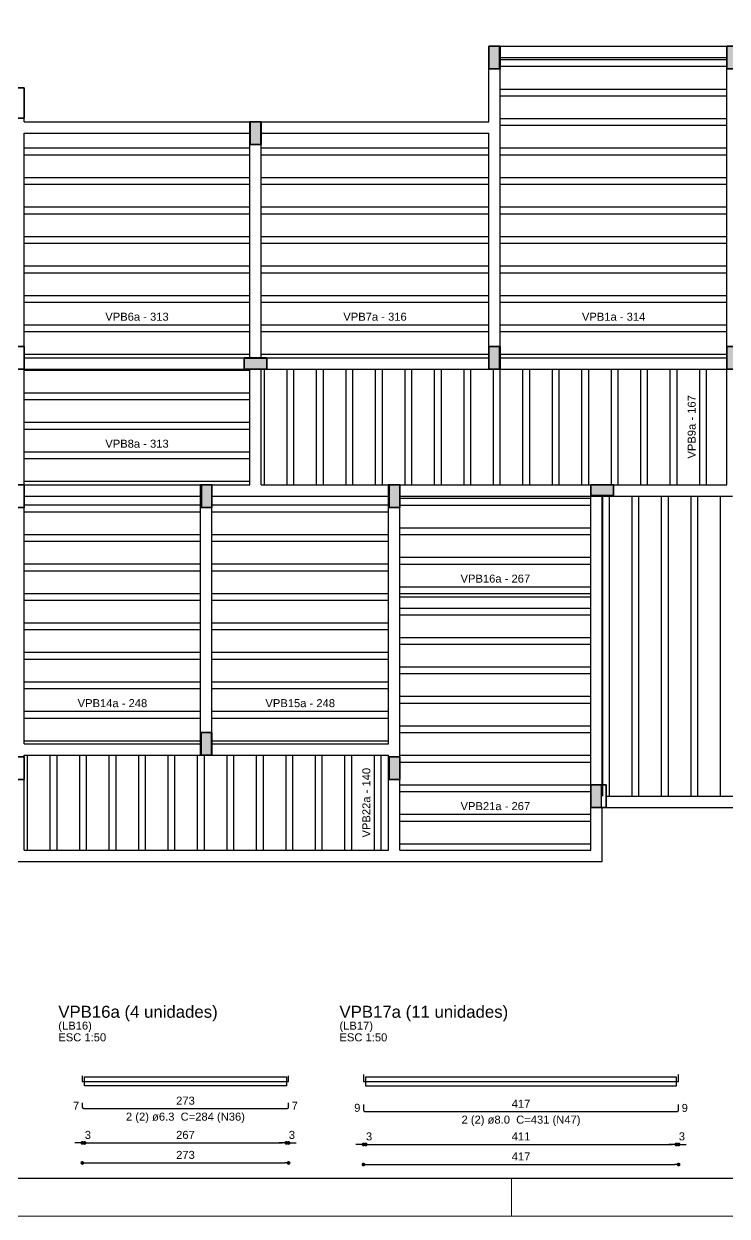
# Model space of a CAD drawing. Header units: millimetres. Extents: x 0 to 84.1, y 0 to 59.4.
# Drawn here: x 17.19 to 35.8, y 0 to 31.55 of the extents above; entities that cross this region are included whole.
import ezdxf

# ---------------------------------------------------------------- set-up
doc = ezdxf.new("R2010")
doc.units = ezdxf.units.MM
doc.header["$MEASUREMENT"] = 0
doc.layers.get('0').update_dxf_attribs({"color": 1, "lineweight": 13})
for name, color, linetype, lineweight in [('Descrição da armadura', 2, 'Continuous', 20), ('DT-Forma', 4, 'Continuous', 30), ('DT-Título', 3, 'Continuous', 25), ('FO-Pilares', 5, 'Continuous', 35), ('FO-Textos das lajes', 3, 'Continuous', 25), ('FO-Vigas', 3, 'Continuous', 25), ('FOLHA EXTERNA', 1, 'Continuous', 13), ('Folha_padrão', 3, 'Continuous', 25), ('Textos armaduras', 1, 'Continuous', 13)]:
    doc.layers.add(name, color=color, linetype=linetype, lineweight=lineweight)
for name, color, linetype in [('DT-Armadura positiva', 170, 'Continuous'), ('DT-Cotas', 12, 'Continuous'), ('FO-Hachuras das lajes', 254, 'Continuous'), ('FO-Hachuras dos pilares', 18, 'Continuous')]:
    doc.layers.add(name, color=color, linetype=linetype)
doc.styles.add('Arial', font='')
doc.styles.get('Arial').set_extended_font_data('Arial')
doc.dimstyles.new('UM_50.000000', dxfattribs={"dimtxt": 0.18, "dimasz": 0.1, "dimexe": 0.1, "dimexo": 0.2, "dimgap": 0, "dimtad": 1, "dimtih": 1, "dimtoh": 1, "dimdec": 1, "dimlfac": 50, "dimzin": 0, "dimdsep": 46, "dimtxsty": 'Standard', "dimcen": 0.09, "dimdle": 0.1, "dimadec": 1, "dimazin": 2, "dimtfac": 1, "dimtdec": 4, "dimtofl": 0, "dimtmove": 0, "dimatfit": 3, "dimfxl": 1, "dimtolj": 1, "dimarcsym": 0})

# ---------------------------------------------------------------- blocks, each defined once
blk = doc.blocks.new('_Dot')
at = {"color": 0, "linetype": 'ByBlock', "lineweight": -2}
blk.add_line((-0.5, 0), (-1, 0), dxfattribs=at)
at = {"color": 0, "linetype": 'ByBlock', "const_width": 0.5}
blk.add_lwpolyline([(-0.25, 0, 1), (0.25, 0, 1)], format="xyb", close=True, dxfattribs=at)
blk = doc.blocks.new('*D76')
at = {"layer": 'Defpoints', "color": 0}
for p in [(18.738, 1.407), (24.198, 1.407), (24.198, 1.407)]:
    blk.add_point(p, dxfattribs=at)
at = {"layer": 'DT-Cotas', "color": 0, "lineweight": -2}
blk.add_line((18.838, 1.407), (24.098, 1.407), dxfattribs=at)
at = {"layer": 'DT-Cotas', "color": 0, "lineweight": -2, "xscale": 0.1, "yscale": 0.1, "zscale": 0.1, "rotation": 180}
blk.add_blockref('_Dot', (18.738, 1.407), dxfattribs=at)
at = {"layer": 'DT-Cotas', "color": 0, "lineweight": -2, "xscale": 0.1, "yscale": 0.1, "zscale": 0.1}
blk.add_blockref('_Dot', (24.198, 1.407), dxfattribs=at)
at = {"layer": 'DT-Cotas', "insert": (21.468, 1.619), "char_height": 0.2118, "attachment_point": 5, "rotation": 0.0057, "style": 'Arial'}
blk.add_mtext('\\A1;273', dxfattribs=at)
blk = doc.blocks.new('*D77')
at = {"layer": 'Defpoints', "color": 0}
for p in [(18.738, 1.937), (18.798, 1.937), (18.798, 1.937)]:
    blk.add_point(p, dxfattribs=at)
at = {"layer": 'DT-Cotas', "color": 0, "lineweight": -2}
for p, q in [((18.638, 1.937), (18.538, 1.937)), ((18.898, 1.937), (18.998, 1.937))]:
    blk.add_line(p, q, dxfattribs=at)
at = {"layer": 'DT-Cotas', "color": 0, "lineweight": -2, "xscale": 0.1, "yscale": 0.1, "zscale": 0.1}
blk.add_blockref('_Dot', (18.738, 1.937), dxfattribs=at)
at = {"layer": 'DT-Cotas', "color": 0, "lineweight": -2, "xscale": 0.1, "yscale": 0.1, "zscale": 0.1, "rotation": 180}
blk.add_blockref('_Dot', (18.798, 1.937), dxfattribs=at)
at = {"layer": 'DT-Cotas', "insert": (18.885, 2.149), "char_height": 0.2118, "attachment_point": 5, "rotation": 0.0057, "style": 'Arial'}
blk.add_mtext('\\A1;3', dxfattribs=at)
blk = doc.blocks.new('*D78')
at = {"layer": 'Defpoints', "color": 0}
for p in [(18.798, 1.937), (24.138, 1.937), (24.138, 1.937)]:
    blk.add_point(p, dxfattribs=at)
at = {"layer": 'DT-Cotas', "color": 0, "lineweight": -2}
blk.add_line((18.898, 1.937), (24.038, 1.937), dxfattribs=at)
at = {"layer": 'DT-Cotas', "color": 0, "lineweight": -2, "xscale": 0.1, "yscale": 0.1, "zscale": 0.1, "rotation": 180}
blk.add_blockref('_Dot', (18.798, 1.937), dxfattribs=at)
at = {"layer": 'DT-Cotas', "color": 0, "lineweight": -2, "xscale": 0.1, "yscale": 0.1, "zscale": 0.1}
blk.add_blockref('_Dot', (24.138, 1.937), dxfattribs=at)
at = {"layer": 'DT-Cotas', "insert": (21.468, 2.149), "char_height": 0.2118, "attachment_point": 5, "rotation": 0.0057, "style": 'Arial'}
blk.add_mtext('\\A1;267', dxfattribs=at)
blk = doc.blocks.new('*D79')
at = {"layer": 'Defpoints', "color": 0}
for p in [(24.138, 1.937), (24.198, 1.937), (24.198, 1.937)]:
    blk.add_point(p, dxfattribs=at)
at = {"layer": 'DT-Cotas', "color": 0, "lineweight": -2}
for p, q in [((24.038, 1.937), (23.938, 1.937)), ((24.298, 1.937), (24.398, 1.937))]:
    blk.add_line(p, q, dxfattribs=at)
at = {"layer": 'DT-Cotas', "color": 0, "lineweight": -2, "xscale": 0.1, "yscale": 0.1, "zscale": 0.1}
blk.add_blockref('_Dot', (24.138, 1.937), dxfattribs=at)
at = {"layer": 'DT-Cotas', "color": 0, "lineweight": -2, "xscale": 0.1, "yscale": 0.1, "zscale": 0.1, "rotation": 180}
blk.add_blockref('_Dot', (24.198, 1.937), dxfattribs=at)
at = {"layer": 'DT-Cotas', "insert": (24.285, 2.149), "char_height": 0.2118, "attachment_point": 5, "rotation": 0.0057, "style": 'Arial'}
blk.add_mtext('\\A1;3', dxfattribs=at)
blk = doc.blocks.new('*D80')
at = {"layer": 'Defpoints', "color": 0}
for p in [(26.179, 1.367), (34.519, 1.367), (34.519, 1.367)]:
    blk.add_point(p, dxfattribs=at)
at = {"layer": 'DT-Cotas', "color": 0, "lineweight": -2}
blk.add_line((26.279, 1.367), (34.419, 1.367), dxfattribs=at)
at = {"layer": 'DT-Cotas', "color": 0, "lineweight": -2, "xscale": 0.1, "yscale": 0.1, "zscale": 0.1, "rotation": 180}
blk.add_blockref('_Dot', (26.179, 1.367), dxfattribs=at)
at = {"layer": 'DT-Cotas', "color": 0, "lineweight": -2, "xscale": 0.1, "yscale": 0.1, "zscale": 0.1}
blk.add_blockref('_Dot', (34.519, 1.367), dxfattribs=at)
at = {"layer": 'DT-Cotas', "insert": (30.349, 1.579), "char_height": 0.2118, "attachment_point": 5, "rotation": 0.0057, "style": 'Arial'}
blk.add_mtext('\\A1;417', dxfattribs=at)
blk = doc.blocks.new('*D81')
at = {"layer": 'Defpoints', "color": 0}
for p in [(26.179, 1.897), (26.239, 1.897), (26.239, 1.897)]:
    blk.add_point(p, dxfattribs=at)
at = {"layer": 'DT-Cotas', "color": 0, "lineweight": -2}
for p, q in [((26.079, 1.897), (25.979, 1.897)), ((26.339, 1.897), (26.439, 1.897))]:
    blk.add_line(p, q, dxfattribs=at)
at = {"layer": 'DT-Cotas', "color": 0, "lineweight": -2, "xscale": 0.1, "yscale": 0.1, "zscale": 0.1}
blk.add_blockref('_Dot', (26.179, 1.897), dxfattribs=at)
at = {"layer": 'DT-Cotas', "color": 0, "lineweight": -2, "xscale": 0.1, "yscale": 0.1, "zscale": 0.1, "rotation": 180}
blk.add_blockref('_Dot', (26.239, 1.897), dxfattribs=at)
at = {"layer": 'DT-Cotas', "insert": (26.327, 2.109), "char_height": 0.2118, "attachment_point": 5, "rotation": 0.0057, "style": 'Arial'}
blk.add_mtext('\\A1;3', dxfattribs=at)
blk = doc.blocks.new('*D82')
at = {"layer": 'Defpoints', "color": 0}
for p in [(26.239, 1.897), (34.459, 1.897), (34.459, 1.897)]:
    blk.add_point(p, dxfattribs=at)
at = {"layer": 'DT-Cotas', "color": 0, "lineweight": -2}
blk.add_line((26.339, 1.897), (34.359, 1.897), dxfattribs=at)
at = {"layer": 'DT-Cotas', "color": 0, "lineweight": -2, "xscale": 0.1, "yscale": 0.1, "zscale": 0.1, "rotation": 180}
blk.add_blockref('_Dot', (26.239, 1.897), dxfattribs=at)
at = {"layer": 'DT-Cotas', "color": 0, "lineweight": -2, "xscale": 0.1, "yscale": 0.1, "zscale": 0.1}
blk.add_blockref('_Dot', (34.459, 1.897), dxfattribs=at)
at = {"layer": 'DT-Cotas', "insert": (30.349, 2.109), "char_height": 0.2118, "attachment_point": 5, "rotation": 0.0057, "style": 'Arial'}
blk.add_mtext('\\A1;411', dxfattribs=at)
blk = doc.blocks.new('*D83')
at = {"layer": 'Defpoints', "color": 0}
for p in [(34.459, 1.897), (34.519, 1.897), (34.519, 1.897)]:
    blk.add_point(p, dxfattribs=at)
at = {"layer": 'DT-Cotas', "color": 0, "lineweight": -2}
for p, q in [((34.359, 1.897), (34.259, 1.897)), ((34.619, 1.897), (34.719, 1.897))]:
    blk.add_line(p, q, dxfattribs=at)
at = {"layer": 'DT-Cotas', "color": 0, "lineweight": -2, "xscale": 0.1, "yscale": 0.1, "zscale": 0.1}
blk.add_blockref('_Dot', (34.459, 1.897), dxfattribs=at)
at = {"layer": 'DT-Cotas', "color": 0, "lineweight": -2, "xscale": 0.1, "yscale": 0.1, "zscale": 0.1, "rotation": 180}
blk.add_blockref('_Dot', (34.519, 1.897), dxfattribs=at)
at = {"layer": 'DT-Cotas', "insert": (34.607, 2.109), "char_height": 0.2118, "attachment_point": 5, "rotation": 0.0057, "style": 'Arial'}
blk.add_mtext('\\A1;3', dxfattribs=at)

msp = doc.modelspace()

# ---------------------------------------------------------------- hatches: boundary and pattern name
at = {"layer": 'FO-Hachuras dos pilares', "linetype": 'Continuous'}
for points in [[(29.78, 30.9547), (29.5, 30.9547), (29.5, 30.3547), (29.78, 30.3547), (29.78, 30.9547)], [(36.08, 30.9547), (35.8, 30.9547), (35.8, 30.3547), (36.08, 30.3547), (36.08, 30.9547)], [(23.46, 28.9547), (23.18, 28.9547), (23.18, 28.3547), (23.46, 28.3547), (23.46, 28.9547)], [(29.78, 23.0147), (29.5, 23.0147), (29.5, 22.4147), (29.78, 22.4147), (29.78, 23.0147)], [(36.08, 23.0147), (35.8, 23.0147), (35.8, 22.4147), (36.08, 22.4147), (36.08, 23.0147)], [(23.62, 22.6947), (23.02, 22.6947), (23.02, 22.4147), (23.62, 22.4147), (23.62, 22.6947)], [(22.17, 19.3547), (21.89, 19.3547), (21.89, 18.7547), (22.17, 18.7547), (22.17, 19.3547)], [(27.14, 19.3547), (26.86, 19.3547), (26.86, 18.7547), (27.14, 18.7547), (27.14, 19.3547)], [(32.8, 19.0747), (32.8, 19.2147), (32.8, 19.3547), (32.5, 19.3547), (32.2, 19.3547), (32.2, 19.2147), (32.2, 19.0747), (32.5, 19.0747)], [(22.16, 12.7947), (21.88, 12.7947), (21.88, 12.1947), (22.16, 12.1947), (22.16, 12.7947)], [(27.14, 12.1547), (26.86, 12.1547), (26.86, 11.5547), (27.14, 11.5547), (27.14, 12.1547)], [(32.48, 11.4147), (32.2, 11.4147), (32.2, 10.8147), (32.48, 10.8147), (32.48, 11.4147)]]:
    msp.add_hatch(color=256, dxfattribs=at).paths.add_polyline_path(points)

# ---------------------------------------------------------------- linework, layer by layer
at = {"layer": 'DT-Armadura positiva'}
for p, q in [((18.7378, 3.7092), (18.7378, 3.5643)), ((18.7378, 3.5643), (24.1978, 3.5643)), ((24.1978, 3.5643), (24.1978, 3.7092)), ((26.179, 3.7474), (26.179, 3.5634)), ((26.179, 3.5634), (34.519, 3.5634)), ((34.519, 3.5634), (34.519, 3.7474)), ((18.7378, 2.9958), (18.7378, 2.8824)), ((18.7693, 2.8509), (24.1663, 2.8509)), ((24.1978, 2.8824), (24.1978, 2.9958)), ((26.179, 2.9558), (26.179, 2.8118)), ((34.519, 2.8118), (34.519, 2.9558)), ((26.219, 2.7718), (34.479, 2.7718))]:
    msp.add_line(p, q, dxfattribs=at)
for centre, radius, start, end in [((18.7693, 2.8824), 0.0315, 180, 270), ((24.1663, 2.8824), 0.0315, 270, 0), ((26.219, 2.8118), 0.04, 180, 270), ((34.479, 2.8118), 0.04, 270, 0)]:
    msp.add_arc(centre, radius, start, end, dxfattribs=at)
at = {"layer": 'DT-Forma'}
for points in [[(18.7978, 3.4443), (18.7978, 3.6843), (24.1378, 3.6843), (24.1378, 3.4443), (18.7978, 3.4443)], [(26.239, 3.4434), (26.239, 3.6834), (34.459, 3.6834), (34.459, 3.4434), (26.239, 3.4434)]]:
    msp.add_lwpolyline(points, close=True, dxfattribs=at)
at = {"layer": 'FO-Hachuras das lajes'}
for p, q in [((29.8, 30.6047), (35.8, 30.6047)), ((29.8, 30.4247), (35.8, 30.4247)), ((29.8, 29.8247), (35.8, 29.8247)), ((29.8, 29.6447), (35.8, 29.6447)), ((29.8, 29.0447), (35.8, 29.0447)), ((29.8, 28.8647), (35.8, 28.8647)), ((17.2, 28.2647), (23.17, 28.2647)), ((17.2, 28.0847), (23.17, 28.0847)), ((23.47, 28.2647), (29.5, 28.2647)), ((23.47, 28.0847), (29.5, 28.0847)), ((29.8, 28.2647), (35.8, 28.2647)), ((29.8, 28.0847), (35.8, 28.0847)), ((17.2, 27.4847), (23.17, 27.4847)), ((23.47, 27.4847), (29.5, 27.4847)), ((29.8, 27.4847), (35.8, 27.4847)), ((17.2, 27.3047), (23.17, 27.3047)), ((23.47, 27.3047), (29.5, 27.3047)), ((29.8, 27.3047), (35.8, 27.3047)), ((17.2, 26.7047), (23.17, 26.7047)), ((17.2, 26.5247), (23.17, 26.5247)), ((23.47, 26.7047), (29.5, 26.7047)), ((23.47, 26.5247), (29.5, 26.5247)), ((29.8, 26.7047), (35.8, 26.7047)), ((29.8, 26.5247), (35.8, 26.5247)), ((17.2, 25.9247), (23.17, 25.9247)), ((23.47, 25.9247), (29.5, 25.9247)), ((29.8, 25.9247), (35.8, 25.9247)), ((17.2, 25.7447), (23.17, 25.7447)), ((23.47, 25.7447), (29.5, 25.7447)), ((29.8, 25.7447), (35.8, 25.7447)), ((17.2, 25.1447), (23.17, 25.1447)), ((17.2, 24.9647), (23.17, 24.9647)), ((23.47, 25.1447), (29.5, 25.1447)), ((23.47, 24.9647), (29.5, 24.9647)), ((29.8, 25.1447), (35.8, 25.1447)), ((29.8, 24.9647), (35.8, 24.9647)), ((17.2, 24.3647), (23.17, 24.3647)), ((23.47, 24.3647), (29.5, 24.3647)), ((29.8, 24.3647), (35.8, 24.3647)), ((17.2, 24.1847), (23.17, 24.1847)), ((23.47, 24.1847), (29.5, 24.1847)), ((29.8, 24.1847), (35.8, 24.1847)), ((17.2, 23.5847), (23.17, 23.5847)), ((17.2, 23.4047), (23.17, 23.4047)), ((23.47, 23.5847), (29.5, 23.5847)), ((23.47, 23.4047), (29.5, 23.4047)), ((29.8, 23.5847), (35.8, 23.5847)), ((29.8, 23.4047), (35.8, 23.4047)), ((17.2, 22.8047), (23.17, 22.8047)), ((23.47, 22.8047), (29.5, 22.8047)), ((29.8, 22.8047), (35.8, 22.8047)), ((23.56, 20.6047), (23.56, 22.4147)), ((24.16, 20.6047), (24.16, 22.4147)), ((24.34, 20.6047), (24.34, 22.4147)), ((24.94, 20.6047), (24.94, 22.4147)), ((25.12, 20.6047), (25.12, 22.4147)), ((25.72, 20.6047), (25.72, 22.4147)), ((25.9, 20.6047), (25.9, 22.4147)), ((26.5, 20.6047), (26.5, 22.4147)), ((26.68, 20.6047), (26.68, 22.4147)), ((27.28, 20.6047), (27.28, 22.4147)), ((27.46, 20.6047), (27.46, 22.4147)), ((28.06, 20.6047), (28.06, 22.4147)), ((28.24, 20.6047), (28.24, 22.4147)), ((28.84, 20.6047), (28.84, 22.4147)), ((29.02, 20.6047), (29.02, 22.4147)), ((29.62, 20.6047), (29.62, 22.4147)), ((29.8, 20.6047), (29.8, 22.4147)), ((30.4, 20.6047), (30.4, 22.4147)), ((30.58, 20.6047), (30.58, 22.4147)), ((31.18, 20.6047), (31.18, 22.4147)), ((31.36, 20.6047), (31.36, 22.4147)), ((31.96, 20.6047), (31.96, 22.4147)), ((32.14, 20.6047), (32.14, 22.4147)), ((32.74, 20.6047), (32.74, 22.4147)), ((32.92, 20.6047), (32.92, 22.4147)), ((33.52, 20.6047), (33.52, 22.4147)), ((33.7, 20.6047), (33.7, 22.4147)), ((34.3, 20.6047), (34.3, 22.4147)), ((34.48, 20.6047), (34.48, 22.4147)), ((35.08, 20.6047), (35.08, 22.4147)), ((35.26, 20.6047), (35.26, 22.4147)), ((17.2, 22.3847), (23.17, 22.3847)), ((17.2, 21.7847), (23.17, 21.7847)), ((17.2, 21.6047), (23.17, 21.6047)), ((17.2, 21.0047), (23.17, 21.0047)), ((17.2, 20.8247), (23.17, 20.8247)), ((23.56, 19.3547), (23.56, 20.6047)), ((24.16, 19.3547), (24.16, 20.6047)), ((24.34, 19.3547), (24.34, 20.6047)), ((24.94, 19.3547), (24.94, 20.6047)), ((25.12, 19.3547), (25.12, 20.6047)), ((25.72, 19.3547), (25.72, 20.6047)), ((25.9, 19.3547), (25.9, 20.6047)), ((26.5, 19.3547), (26.5, 20.6047)), ((26.68, 19.3547), (26.68, 20.6047)), ((27.28, 19.3547), (27.28, 20.6047)), ((27.46, 19.3547), (27.46, 20.6047)), ((28.06, 19.3547), (28.06, 20.6047)), ((28.24, 19.3547), (28.24, 20.6047)), ((28.84, 19.3547), (28.84, 20.6047)), ((29.02, 19.3547), (29.02, 20.6047)), ((29.62, 19.3547), (29.62, 20.6047)), ((29.8, 19.3547), (29.8, 20.6047)), ((30.4, 19.3547), (30.4, 20.6047)), ((30.58, 19.3547), (30.58, 20.6047)), ((31.18, 19.3547), (31.18, 20.6047)), ((31.36, 19.3547), (31.36, 20.6047)), ((31.96, 19.3547), (31.96, 20.6047)), ((32.14, 19.3547), (32.14, 20.6047)), ((32.74, 19.3547), (32.74, 20.6047)), ((32.92, 19.3547), (32.92, 20.6047)), ((33.52, 19.3547), (33.52, 20.6047)), ((33.7, 19.3547), (33.7, 20.6047)), ((34.3, 19.3547), (34.3, 20.6047)), ((34.48, 19.3547), (34.48, 20.6047)), ((35.08, 19.3547), (35.08, 20.6047)), ((35.26, 19.3547), (35.26, 20.6047)), ((17.2, 20.2247), (23.17, 20.2247)), ((17.2, 20.0447), (23.17, 20.0447)), ((17.2, 19.4447), (23.17, 19.4447)), ((27.14, 18.9947), (32.2, 18.9947)), ((32.51, 11.1147), (32.51, 19.0547)), ((32.69, 11.1147), (32.69, 19.0547)), ((33.29, 11.1147), (33.29, 19.0547)), ((33.47, 11.1147), (33.47, 19.0547)), ((34.07, 11.1147), (34.07, 19.0547)), ((34.25, 11.1147), (34.25, 19.0547)), ((34.85, 11.1147), (34.85, 19.0547)), ((35.03, 11.1147), (35.03, 19.0547)), ((35.63, 11.1147), (35.63, 19.0547)), ((17.2, 18.8197), (21.87, 18.8197)), ((17.2, 18.6397), (21.87, 18.6397)), ((22.17, 18.8197), (26.84, 18.8197)), ((22.17, 18.6397), (26.84, 18.6397)), ((27.14, 18.8147), (32.2, 18.8147)), ((17.2, 18.0397), (21.87, 18.0397)), ((22.17, 18.0397), (26.84, 18.0397)), ((27.14, 18.2147), (32.2, 18.2147)), ((27.14, 18.0347), (32.2, 18.0347)), ((17.2, 17.8597), (21.87, 17.8597)), ((22.17, 17.8597), (26.84, 17.8597)), ((27.14, 17.4347), (32.2, 17.4347)), ((17.2, 17.2597), (21.87, 17.2597)), ((17.2, 17.0797), (21.87, 17.0797)), ((22.17, 17.2597), (26.84, 17.2597)), ((22.17, 17.0797), (26.84, 17.0797)), ((27.14, 17.2547), (32.2, 17.2547)), ((17.2, 16.4797), (21.87, 16.4797)), ((22.17, 16.4797), (26.84, 16.4797)), ((27.14, 16.6547), (32.2, 16.6547)), ((27.14, 16.4747), (32.2, 16.4747)), ((17.2, 16.2997), (21.87, 16.2997)), ((22.17, 16.2997), (26.84, 16.2997)), ((27.14, 15.9147), (32.2, 15.9147)), ((17.2, 15.6997), (21.87, 15.6997)), ((17.2, 15.5197), (21.87, 15.5197)), ((22.17, 15.6997), (26.84, 15.6997)), ((22.17, 15.5197), (26.84, 15.5197)), ((27.14, 15.3147), (32.2, 15.3147)), ((17.2, 14.9197), (21.87, 14.9197)), ((22.17, 14.9197), (26.84, 14.9197)), ((27.14, 15.1347), (32.2, 15.1347)), ((17.2, 14.7397), (21.87, 14.7397)), ((22.17, 14.7397), (26.84, 14.7397)), ((27.14, 14.5347), (32.2, 14.5347)), ((27.14, 14.3547), (32.2, 14.3547)), ((17.2, 14.1397), (21.87, 14.1397)), ((17.2, 13.9597), (21.87, 13.9597)), ((22.17, 14.1397), (26.84, 14.1397)), ((22.17, 13.9597), (26.84, 13.9597)), ((27.14, 13.7547), (32.2, 13.7547)), ((27.14, 13.5747), (32.2, 13.5747)), ((17.2, 13.3597), (21.87, 13.3597)), ((22.17, 13.3597), (26.84, 13.3597)), ((17.2, 13.1797), (21.87, 13.1797)), ((22.17, 13.1797), (26.84, 13.1797)), ((27.14, 12.9747), (32.2, 12.9747)), ((27.14, 12.7947), (32.2, 12.7947)), ((17.2, 12.5797), (21.87, 12.5797)), ((22.17, 12.5797), (26.84, 12.5797)), ((17.29, 9.6847), (17.29, 12.1947)), ((17.89, 9.6847), (17.89, 12.1947)), ((18.07, 9.6847), (18.07, 12.1947)), ((18.67, 9.6847), (18.67, 12.1947)), ((18.85, 9.6847), (18.85, 12.1947)), ((19.45, 9.6847), (19.45, 12.1947)), ((19.63, 9.6847), (19.63, 12.1947)), ((20.23, 9.6847), (20.23, 12.1947)), ((20.41, 9.6847), (20.41, 12.1947)), ((21.01, 9.6847), (21.01, 12.1947)), ((21.19, 9.6847), (21.19, 12.1947)), ((21.79, 9.6847), (21.79, 12.1947)), ((21.97, 9.6847), (21.97, 12.1947)), ((22.57, 9.6847), (22.57, 12.1947)), ((22.75, 9.6847), (22.75, 12.1947)), ((23.35, 9.6847), (23.35, 12.1947)), ((23.53, 9.6847), (23.53, 12.1947)), ((24.13, 9.6847), (24.13, 12.1947)), ((24.31, 9.6847), (24.31, 12.1947)), ((24.91, 9.6847), (24.91, 12.1947)), ((25.09, 9.6847), (25.09, 12.1947)), ((25.69, 9.6847), (25.69, 12.1947)), ((25.87, 9.6847), (25.87, 12.1947)), ((26.47, 9.6847), (26.47, 12.1947)), ((26.65, 9.6847), (26.65, 12.1947)), ((27.14, 12.1947), (32.2, 12.1947)), ((27.14, 12.0147), (32.2, 12.0147)), ((27.14, 11.4147), (32.2, 11.4147)), ((27.14, 11.2347), (32.2, 11.2347)), ((27.14, 10.6347), (32.2, 10.6347)), ((27.14, 10.4547), (32.2, 10.4547)), ((27.14, 9.8547), (32.2, 9.8547))]:
    msp.add_line(p, q, dxfattribs=at)
at = {"layer": 'FO-Hachuras dos pilares'}
for p, q in [((29.78, 30.3547), (29.78, 30.9547)), ((23.18, 28.9547), (23.18, 28.3547)), ((23.46, 28.3547), (23.46, 28.9547)), ((29.78, 22.4147), (29.78, 23.0147)), ((23.62, 22.6947), (23.02, 22.6947)), ((21.89, 19.3547), (21.89, 18.7547)), ((26.86, 19.3547), (26.86, 18.7547)), ((32.2, 19.0747), (32.8, 19.0747)), ((21.88, 12.7947), (21.88, 12.1947)), ((22.16, 12.1947), (22.16, 12.7947)), ((26.86, 12.1547), (26.86, 11.5547)), ((32.48, 10.8147), (32.48, 11.4147))]:
    msp.add_line(p, q, dxfattribs=at)
at = {"layer": 'FO-Pilares'}
for points in [[(29.8, 30.9547), (29.5, 30.9547), (29.5, 30.3547), (29.8, 30.3547), (29.8, 30.9547)], [(36.1, 30.9547), (35.8, 30.9547), (35.8, 30.3547), (36.1, 30.3547), (36.1, 30.9547)], [(17.2, 29.8547), (16.9, 29.8547), (16.9, 29.0547), (17.2, 29.0547), (17.2, 29.8547)], [(23.17, 28.3547), (23.47, 28.3547), (23.47, 28.9547), (23.17, 28.9547), (23.17, 28.3547)], [(17.2, 23.0147), (16.9, 23.0147), (16.9, 22.4147), (17.2, 22.4147), (17.2, 23.0147)], [(29.8, 23.0147), (29.5, 23.0147), (29.5, 22.4147), (29.8, 22.4147), (29.8, 23.0147)], [(36.1, 23.0147), (35.8, 23.0147), (35.8, 22.4147), (36.1, 22.4147), (36.1, 23.0147)], [(23.02, 22.7147), (23.02, 22.4147), (23.62, 22.4147), (23.62, 22.7147), (23.02, 22.7147)], [(17.2, 19.3547), (16.9, 19.3547), (16.9, 18.7547), (17.2, 18.7547), (17.2, 19.3547)], [(21.87, 18.7547), (22.17, 18.7547), (22.17, 19.3547), (21.87, 19.3547), (21.87, 18.7547)], [(26.84, 18.7547), (27.14, 18.7547), (27.14, 19.3547), (26.84, 19.3547), (26.84, 18.7547)], [(32.8, 19.0547), (32.8, 19.2047), (32.8, 19.3547), (32.5, 19.3547), (32.2, 19.3547), (32.2, 19.2047), (32.2, 19.0547), (32.5, 19.0547), (32.8, 19.0547)], [(21.87, 12.1947), (22.17, 12.1947), (22.17, 12.7947), (21.87, 12.7947), (21.87, 12.1947)], [(17.2, 12.1547), (16.9, 12.1547), (16.9, 11.5547), (17.2, 11.5547), (17.2, 12.1547)], [(26.84, 11.5547), (27.14, 11.5547), (27.14, 12.1547), (26.84, 12.1547), (26.84, 11.5547)], [(32.6, 11.4147), (32.2, 11.4147), (32.2, 10.8147), (32.6, 10.8147), (32.6, 11.4147)]]:
    msp.add_lwpolyline(points, close=True, dxfattribs=at)
at = {"layer": 'FO-Vigas'}
for p, q in [((29.8, 30.9547), (35.8, 30.9547)), ((29.8, 30.6547), (35.8, 30.6547)), ((29.5, 28.9547), (29.5, 30.3547)), ((29.8, 28.8047), (29.8, 30.3547)), ((35.8, 28.8047), (35.8, 30.3547)), ((17.2, 28.9547), (17.2, 29.0547)), ((17.2, 28.9547), (23.17, 28.9547)), ((23.47, 28.9547), (29.5, 28.9547)), ((29.8, 23.0147), (29.8, 28.8047)), ((35.8, 23.0147), (35.8, 28.8047)), ((17.2, 23.0147), (17.2, 28.6547)), ((17.2, 28.6547), (23.17, 28.6547)), ((23.47, 28.6547), (29.5, 28.6547)), ((29.5, 23.0147), (29.5, 28.6547)), ((23.17, 22.7147), (23.17, 28.3547)), ((23.47, 22.7147), (23.47, 28.3547)), ((17.2, 22.7147), (23.02, 22.7147)), ((17.2, 20.6047), (17.2, 22.4147)), ((17.2, 22.4147), (23.02, 22.4147)), ((23.17, 19.3547), (23.17, 22.4147)), ((23.47, 19.3547), (23.47, 22.4147)), ((23.62, 22.7147), (29.5, 22.7147)), ((23.62, 22.4147), (29.5, 22.4147)), ((29.8, 22.7147), (35.8, 22.7147)), ((29.8, 22.4147), (35.8, 22.4147)), ((35.8, 19.3547), (35.8, 22.4147)), ((17.2, 19.3547), (17.2, 20.6047)), ((17.2, 19.3547), (21.87, 19.3547)), ((22.17, 19.3547), (23.17, 19.3547)), ((23.47, 19.3547), (26.84, 19.3547)), ((27.14, 19.3547), (32.2, 19.3547)), ((32.8, 19.3547), (35.8, 19.3547)), ((17.2, 19.0547), (21.87, 19.0547)), ((22.17, 19.0547), (23.32, 19.0547)), ((23.32, 19.0547), (26.84, 19.0547)), ((27.14, 19.0547), (32.2, 19.0547)), ((32.2, 16.2347), (32.2, 19.0547)), ((32.5, 16.2347), (32.5, 19.0547)), ((32.8, 19.0547), (35.95, 19.0547)), ((17.2, 17.2347), (17.2, 18.7547)), ((21.87, 12.7947), (21.87, 18.7547)), ((22.17, 12.7947), (22.17, 18.7547)), ((26.84, 16.2347), (26.84, 18.7547)), ((27.14, 16.2347), (27.14, 18.7547)), ((17.2, 13.5347), (17.2, 17.2347)), ((26.84, 12.4947), (26.84, 16.2347)), ((27.14, 16.3847), (32.2, 16.3847)), ((27.14, 12.3447), (27.14, 16.2347)), ((32.2, 11.4147), (32.2, 16.2347)), ((32.5, 11.4147), (32.5, 16.2347)), ((27.14, 16.0847), (32.2, 16.0847)), ((17.2, 12.4947), (17.2, 13.5347)), ((17.2, 12.4947), (21.87, 12.4947)), ((22.17, 12.4947), (26.84, 12.4947)), ((27.14, 12.1547), (27.14, 12.3447)), ((17.2, 12.1547), (17.2, 12.1947)), ((17.2, 12.1947), (21.87, 12.1947)), ((22.17, 12.1947), (26.84, 12.1947)), ((26.84, 12.1547), (26.84, 12.1947)), ((17.2, 9.6847), (17.2, 11.5547)), ((26.84, 9.6847), (26.84, 11.5547)), ((27.14, 9.6847), (27.14, 11.5547)), ((32.6, 11.1147), (40.92, 11.1147)), ((32.2, 9.6847), (32.2, 10.8147)), ((32.5, 9.3847), (32.5, 10.8147)), ((32.6, 10.8147), (40.92, 10.8147)), ((17.2, 9.6847), (26.84, 9.6847)), ((27.14, 9.6847), (32.2, 9.6847)), ((16.9, 9.3847), (26.99, 9.3847)), ((26.99, 9.3847), (32.5, 9.3847))]:
    msp.add_line(p, q, dxfattribs=at)
at = {"layer": 'FOLHA EXTERNA', "color": 2, "linetype": 'Continuous'}
for points in [[(0, 0), (84.1, 0), (84.1, 59.4), (0, 59.4), (0, 0)], [(30.1, 1.0076), (30.1, 0)]]:
    msp.add_lwpolyline(points, dxfattribs=at)
at = {"layer": 'Folha_padrão', "color": 6, "linetype": 'Continuous'}
msp.add_lwpolyline([(3, 58.4), (83.1, 58.4), (83.1, 1), (3, 1), (3, 58.4)], dxfattribs=at)

# ---------------------------------------------------------------- texts
at = {"layer": 'Descrição da armadura', "char_height": 0.2118, "width": 6.296853, "attachment_point": 8, "line_spacing_factor": 0.9, "style": 'Arial'}
for s, insert in [('2 (2) ø6.3  C=284 (N36)', (21.4674, 2.4634)), ('2 (2) ø8.0  C=431 (N47)', (30.3486, 2.3844))]:
    msp.add_mtext(s, dxfattribs=dict(at, insert=insert))
at = {"layer": 'DT-Título', "attachment_point": 7, "line_spacing_factor": 0.798, "style": 'Arial'}
for s, insert, char_height, width in [('VPB16a (4 unidades)', (18.1024, 5.1534), 0.3177, 7.24356), ('VPB17a (11 unidades)', (25.5436, 5.1534), 0.3177, 7.6248), ('(LB16)', (18.1024, 4.8714), 0.2118, 1.52496), ('(LB17)', (25.5436, 4.8704), 0.2118, 1.52496), ('ESC 1:50', (18.1024, 4.6233), 0.2118, 2.03328), ('ESC 1:50', (25.5436, 4.6223), 0.2118, 2.03328)]:
    msp.add_mtext(s, dxfattribs=dict(at, insert=insert, char_height=char_height, width=width))
at = {"layer": 'FO-Textos das lajes', "char_height": 0.2118, "attachment_point": 8, "line_spacing_factor": 0.798, "style": 'Arial'}
for s, insert, width in [('VPB6a - 313', (20.185, 23.6906), 2.79576), ('VPB7a - 316', (26.485, 23.6906), 2.79576), ('VPB1a - 314', (32.8, 23.6906), 2.79576), ('VPB8a - 313', (20.185, 20.3306), 2.79576), ('VPB16a - 267', (29.67, 16.7606), 3.04992), ('VPB14a - 248', (19.535, 13.4656), 3.04992), ('VPB15a - 248', (24.505, 13.4656), 3.04992), ('VPB21a - 267', (29.67, 10.7406), 3.04992)]:
    msp.add_mtext(s, dxfattribs=dict(at, insert=insert, width=width))
at = {"layer": 'FO-Textos das lajes', "char_height": 0.2118, "attachment_point": 8, "rotation": 90.00021, "line_spacing_factor": 0.798, "style": 'Arial'}
for s, insert, width in [('VPB9a - 167', (34.9741, 20.8847), 2.79576), ('VPB22a - 140', (26.3641, 10.9397), 3.04992)]:
    msp.add_mtext(s, dxfattribs=dict(at, insert=insert, width=width))
at = {"layer": 'Textos armaduras', "char_height": 0.2118, "line_spacing_factor": 0.9, "style": 'Arial'}
for s, insert, width, attachment_point in [('273', (21.4678, 2.9482), 1.387001, 8), ('7', (18.6565, 2.8174), 0.729, 9), ('7', (24.2791, 3.0292), 0.729, 1), ('9', (26.0977, 2.7579), 0.729, 9), ('417', (30.349, 2.8691), 1.387001, 8), ('9', (34.6003, 2.9697), 0.729, 1)]:
    msp.add_mtext(s, dxfattribs=dict(at, insert=insert, width=width, attachment_point=attachment_point))

# ---------------------------------------------------------------- dimensions: what is measured, and where the dimension line sits
at = {"layer": 'DT-Cotas'}
for base, p1, p2, picture, middle in [((18.7978, 1.9368), (18.7378, 1.9368), (18.7978, 1.9368), '*D77', (18.8853, 2.1486)), ((24.1378, 1.9368), (18.7978, 1.9368), (24.1378, 1.9368), '*D78', (21.4678, 2.1486)), ((24.1978, 1.9368), (24.1378, 1.9368), (24.1978, 1.9368), '*D79', (24.2853, 2.1486)), ((26.239, 1.8968), (26.179, 1.8968), (26.239, 1.8968), '*D81', (26.3265, 2.1086)), ((34.459, 1.8968), (26.239, 1.8968), (34.459, 1.8968), '*D82', (30.349, 2.1086)), ((34.519, 1.8968), (34.459, 1.8968), (34.519, 1.8968), '*D83', (34.6065, 2.1086)), ((24.1978, 1.4073), (18.7378, 1.4073), (24.1978, 1.4073), '*D76', (21.4678, 1.6191)), ((34.519, 1.3673), (26.179, 1.3673), (34.519, 1.3673), '*D80', (30.349, 1.5791))]:
    dim = msp.add_linear_dim(base=base, p1=p1, p2=p2, dimstyle='UM_50.000000', override={"dimtxt": 0.2118, "dimasz": 0.1, "dimexe": 0.1, "dimexo": 0.2, "dimtad": 1, "dimtih": 0, "dimtoh": 0, "dimdec": 1, "dimlfac": 50, "dimzin": 8, "dimtxsty": 'Arial', "dimblk": 'Dot', "dimblk1": 'Dot', "dimblk2": 'Dot', "dimsah": 1, "dimdle": 0.1, "dimse1": 1, "dimse2": 1, "dimclrt": 256, "dimadec": 1, "dimazin": 3, "dimtmove": 2, "dimldrblk": 'Dot'}, dxfattribs=at)
    dim.commit()
    dim.dimension.update_dxf_attribs({"geometry": picture, "text_midpoint": middle, "dimtype": 160, "text_rotation": 0.00573})

doc.saveas('drawing.dxf')
